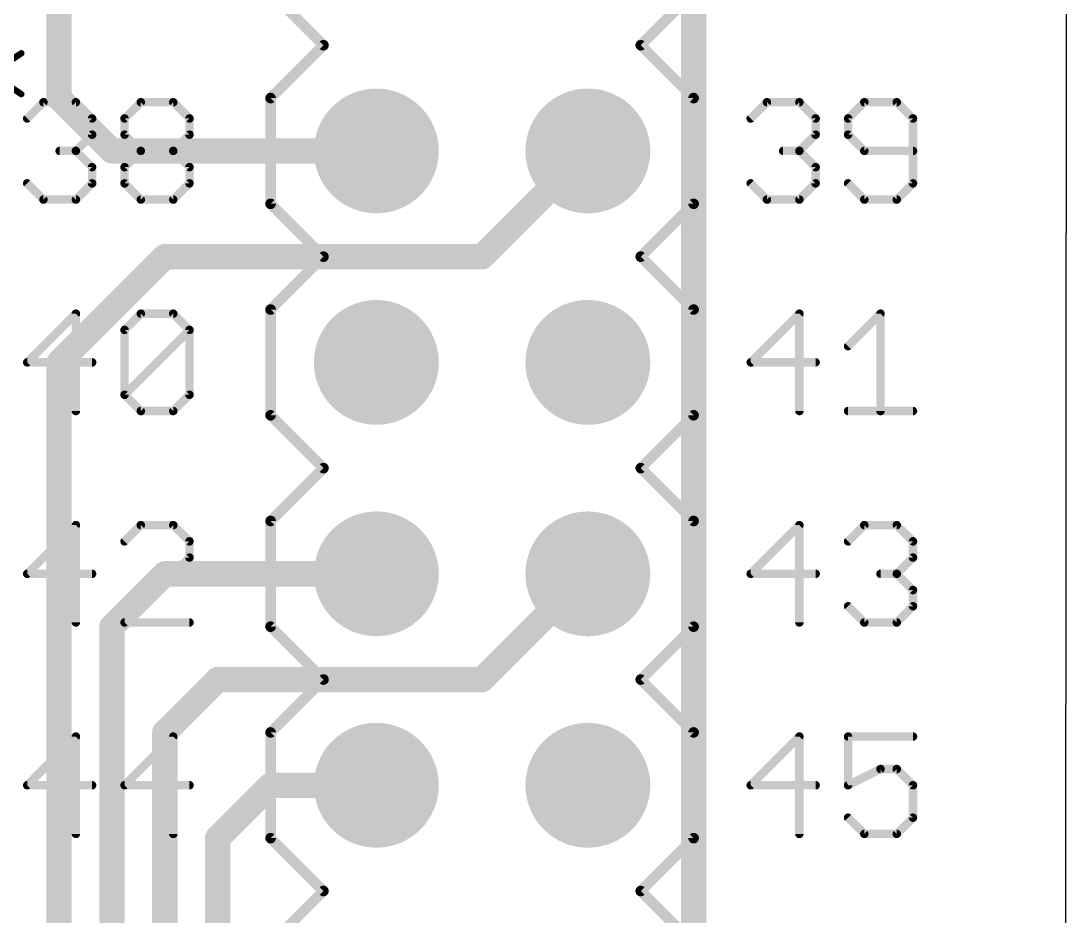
# Model space of a CAD drawing. Extents: x 6 to 93.4, y 7 to 66.
# Drawn here: x 80.82 to 93.4, y 28.91 to 39.66 of the extents above; entities that cross this region are included whole.
import ezdxf

# ---------------------------------------------------------------- set-up
doc = ezdxf.new("R2010")
doc.units = 0
for name, color, linetype in [('1', 22, 'CONTINUOUS'), ('112', 253, 'CONTINUOUS'), ('17', 82, 'CONTINUOUS'), ('20', 7, 'CONTINUOUS'), ('21', 7, 'CONTINUOUS')]:
    doc.layers.add(name, color=color, linetype=linetype)

# ---------------------------------------------------------------- blocks, each defined once
blk = doc.blocks.new('RECT')
blk.add_solid([(-0.5, -0.5), (0.5, -0.5), (-0.5, 0.5), (0.5, 0.5)])
blk = doc.blocks.new('ROUNDP')
at = {"const_width": 0.5}
blk.add_lwpolyline([(0, -0.25, 1), (0, 0.25, 1), (0, -0.25)], format="xyb", dxfattribs=at)

msp = doc.modelspace()

# ---------------------------------------------------------------- linework, layer by layer
at = {"layer": '1', "const_width": 0.3048}
for points in [[(88.9, 61.595), (88.9, 17.145)], [(81.28, 38.735), (81.28, 50.165)], [(81.915, 38.1), (81.28, 38.735)], [(85.09, 38.1), (81.915, 38.1)], [(87.63, 38.1), (86.36, 36.83)], [(82.55, 36.83), (81.28, 35.56)], [(86.36, 36.83), (82.55, 36.83)], [(81.28, 35.56), (81.28, 27.94)], [(82.55, 33.02), (81.915, 32.385)], [(85.09, 33.02), (82.55, 33.02)], [(87.63, 33.02), (86.36, 31.75)], [(81.915, 32.385), (81.915, 27.305)], [(83.185, 31.75), (82.55, 31.115)], [(86.36, 31.75), (83.185, 31.75)], [(82.55, 31.115), (82.55, 26.67)], [(83.82, 30.48), (83.185, 29.845)], [(85.09, 30.48), (83.82, 30.48)], [(83.185, 29.845), (83.185, 26.035)]]:
    msp.add_lwpolyline(points, dxfattribs=at)
at = {"layer": '1', "const_width": 0.1524}
for points in [[(81.3339, 38.7889, 1), (81.2261, 38.6811)], [(81.2038, 38.735, 1), (81.3562, 38.735)], [(81.915, 38.1762, 1), (81.915, 38.0238)], [(81.8611, 38.0461, 1), (81.9689, 38.1539)], [(85.09, 38.0238, 1), (85.09, 38.1762)], [(87.6839, 38.0461, 1), (87.5761, 38.1539)], [(82.55, 36.9062, 1), (82.55, 36.7538)], [(82.6039, 36.7761, 1), (82.4961, 36.8839)], [(86.36, 36.7538, 1), (86.36, 36.9062)], [(86.3061, 36.8839, 1), (86.4139, 36.7761)], [(81.3562, 35.56, 1), (81.2038, 35.56)], [(81.2261, 35.6139, 1), (81.3339, 35.5061)], [(82.55, 33.0962, 1), (82.55, 32.9438)], [(82.6039, 32.9661, 1), (82.4961, 33.0739)], [(85.09, 32.9438, 1), (85.09, 33.0962)], [(87.6839, 32.9661, 1), (87.5761, 33.0739)], [(81.9912, 32.385, 1), (81.8388, 32.385)], [(81.8611, 32.4389, 1), (81.9689, 32.3311)], [(83.185, 31.8262, 1), (83.185, 31.6738)], [(83.2389, 31.6961, 1), (83.1311, 31.8039)], [(86.3061, 31.8039, 1), (86.4139, 31.6961)], [(86.36, 31.6738, 1), (86.36, 31.8262)], [(82.6262, 31.115, 1), (82.4738, 31.115)], [(82.4961, 31.1689, 1), (82.6039, 31.0611)], [(83.82, 30.5562, 1), (83.82, 30.4038)], [(83.8739, 30.4261, 1), (83.7661, 30.5339)], [(85.09, 30.4038, 1), (85.09, 30.5562)], [(83.2612, 29.845, 1), (83.1088, 29.845)], [(83.1311, 29.8989, 1), (83.2389, 29.7911)]]:
    msp.add_lwpolyline(points, format="xyb", dxfattribs=at)
at = {"layer": '112', "const_width": 0.0762}
for points in [[(80.4579, 39.0278), (80.8265, 39.2736)], [(80.8265, 38.7821), (80.4579, 39.0278)]]:
    msp.add_lwpolyline(points, dxfattribs=at)
at = {"layer": '112', "const_width": 0.0381}
for points in [[(80.8371, 39.2577, 1), (80.8159, 39.2894)], [(80.8159, 38.7662, 1), (80.8371, 38.798)]]:
    msp.add_lwpolyline(points, format="xyb", dxfattribs=at)
at = {"layer": '20'}
msp.add_line((93.354, 7.041), (93.397, 65.851), dxfattribs=at)
at = {"layer": '21'}
for points, const_width in [([(83.82, 40.005), (84.455, 39.37)], 0.127), ([(88.265, 39.37), (88.9, 40.005)], 0.127), ([(84.455, 39.37), (83.82, 38.735)], 0.127), ([(88.9, 38.735), (88.265, 39.37)], 0.127), ([(80.897, 38.4903), (81.0919, 38.6852)], 0.1016), ([(81.0919, 38.6852), (81.4817, 38.6852)], 0.1016), ([(81.4817, 38.6852), (81.6766, 38.4903)], 0.1016), ([(82.0664, 38.4903), (82.2613, 38.6852)], 0.1016), ([(82.2613, 38.6852), (82.6511, 38.6852)], 0.1016), ([(82.6511, 38.6852), (82.846, 38.4903)], 0.1016), ([(83.82, 38.735), (83.82, 37.465)], 0.127), ([(88.9, 37.465), (88.9, 38.735)], 0.127), ([(89.5858, 38.4903), (89.7807, 38.6852)], 0.1016), ([(89.7807, 38.6852), (90.1705, 38.6852)], 0.1016), ([(90.1705, 38.6852), (90.3654, 38.4903)], 0.1016), ([(90.9501, 38.6852), (90.7552, 38.4903)], 0.1016), ([(91.3399, 38.6852), (90.9501, 38.6852)], 0.1016), ([(91.5348, 38.4903), (91.3399, 38.6852)], 0.1016), ([(81.6766, 38.4903), (81.6766, 38.2954)], 0.1016), ([(82.0664, 38.2954), (82.0664, 38.4903)], 0.1016), ([(82.846, 38.4903), (82.846, 38.2954)], 0.1016), ([(90.3654, 38.4903), (90.3654, 38.2954)], 0.1016), ([(90.7552, 38.4903), (90.7552, 38.2954)], 0.1016), ([(91.5348, 37.7107), (91.5348, 38.4903)], 0.1016), ([(81.6766, 38.2954), (81.4817, 38.1005)], 0.1016), ([(82.2613, 38.1005), (82.0664, 38.2954)], 0.1016), ([(82.846, 38.2954), (82.6511, 38.1005)], 0.1016), ([(90.3654, 38.2954), (90.1705, 38.1005)], 0.1016), ([(90.7552, 38.2954), (90.9501, 38.1005)], 0.1016), ([(81.4817, 38.1005), (81.2868, 38.1005)], 0.1016), ([(81.4817, 38.1005), (81.6766, 37.9056)], 0.1016), ([(82.0664, 37.9056), (82.2613, 38.1005)], 0.1016), ([(82.2613, 38.1005), (82.6511, 38.1005)], 0.1016), ([(82.6511, 38.1005), (82.846, 37.9056)], 0.1016), ([(90.1705, 38.1005), (89.9756, 38.1005)], 0.1016), ([(90.1705, 38.1005), (90.3654, 37.9056)], 0.1016), ([(90.9501, 38.1005), (91.5348, 38.1005)], 0.1016), ([(81.6766, 37.9056), (81.6766, 37.7107)], 0.1016), ([(82.0664, 37.7107), (82.0664, 37.9056)], 0.1016), ([(82.846, 37.9056), (82.846, 37.7107)], 0.1016), ([(90.3654, 37.9056), (90.3654, 37.7107)], 0.1016), ([(81.0919, 37.5158), (80.897, 37.7107)], 0.1016), ([(81.6766, 37.7107), (81.4817, 37.5158)], 0.1016), ([(82.2613, 37.5158), (82.0664, 37.7107)], 0.1016), ([(82.846, 37.7107), (82.6511, 37.5158)], 0.1016), ([(89.7807, 37.5158), (89.5858, 37.7107)], 0.1016), ([(90.3654, 37.7107), (90.1705, 37.5158)], 0.1016), ([(90.7552, 37.7107), (90.9501, 37.5158)], 0.1016), ([(91.3399, 37.5158), (91.5348, 37.7107)], 0.1016), ([(81.4817, 37.5158), (81.0919, 37.5158)], 0.1016), ([(82.6511, 37.5158), (82.2613, 37.5158)], 0.1016), ([(83.82, 37.465), (84.455, 36.83)], 0.127), ([(88.265, 36.83), (88.9, 37.465)], 0.127), ([(90.1705, 37.5158), (89.7807, 37.5158)], 0.1016), ([(90.9501, 37.5158), (91.3399, 37.5158)], 0.1016), ([(84.455, 36.83), (83.82, 36.195)], 0.127), ([(88.9, 36.195), (88.265, 36.83)], 0.127), ([(83.82, 36.195), (83.82, 34.925)], 0.127), ([(88.9, 34.925), (88.9, 36.195)], 0.127), ([(81.4817, 36.1452), (80.897, 35.5605)], 0.1016), ([(81.4817, 34.9758), (81.4817, 36.1452)], 0.1016), ([(82.0664, 35.9503), (82.2613, 36.1452)], 0.1016), ([(82.2613, 36.1452), (82.6511, 36.1452)], 0.1016), ([(82.6511, 36.1452), (82.846, 35.9503)], 0.1016), ([(90.1705, 36.1452), (89.5858, 35.5605)], 0.1016), ([(90.1705, 34.9758), (90.1705, 36.1452)], 0.1016), ([(90.7552, 35.7554), (91.145, 36.1452)], 0.1016), ([(91.145, 36.1452), (91.145, 34.9758)], 0.1016), ([(82.0664, 35.1707), (82.0664, 35.9503)], 0.1016), ([(82.0664, 35.1707), (82.846, 35.9503)], 0.1016), ([(82.846, 35.9503), (82.846, 35.1707)], 0.1016), ([(80.897, 35.5605), (81.6766, 35.5605)], 0.1016), ([(89.5858, 35.5605), (90.3654, 35.5605)], 0.1016), ([(82.2613, 34.9758), (82.0664, 35.1707)], 0.1016), ([(82.846, 35.1707), (82.6511, 34.9758)], 0.1016), ([(82.6511, 34.9758), (82.2613, 34.9758)], 0.1016), ([(83.82, 34.925), (84.455, 34.29)], 0.127), ([(88.265, 34.29), (88.9, 34.925)], 0.127), ([(90.7552, 34.9758), (91.5348, 34.9758)], 0.1016), ([(84.455, 34.29), (83.82, 33.655)], 0.127), ([(88.9, 33.655), (88.265, 34.29)], 0.127), ([(83.82, 33.655), (83.82, 32.385)], 0.127), ([(88.9, 32.385), (88.9, 33.655)], 0.127), ([(81.4817, 33.6052), (80.897, 33.0205)], 0.1016), ([(81.4817, 32.4358), (81.4817, 33.6052)], 0.1016), ([(82.2613, 33.6052), (82.0664, 33.4103)], 0.1016), ([(82.6511, 33.6052), (82.2613, 33.6052)], 0.1016), ([(82.846, 33.4103), (82.6511, 33.6052)], 0.1016), ([(90.1705, 33.6052), (89.5858, 33.0205)], 0.1016), ([(90.1705, 32.4358), (90.1705, 33.6052)], 0.1016), ([(90.7552, 33.4103), (90.9501, 33.6052)], 0.1016), ([(90.9501, 33.6052), (91.3399, 33.6052)], 0.1016), ([(91.3399, 33.6052), (91.5348, 33.4103)], 0.1016), ([(82.846, 33.2154), (82.846, 33.4103)], 0.1016), ([(91.5348, 33.4103), (91.5348, 33.2154)], 0.1016), ([(82.0664, 32.4358), (82.846, 33.2154)], 0.1016), ([(91.5348, 33.2154), (91.3399, 33.0205)], 0.1016), ([(80.897, 33.0205), (81.6766, 33.0205)], 0.1016), ([(89.5858, 33.0205), (90.3654, 33.0205)], 0.1016), ([(91.3399, 33.0205), (91.145, 33.0205)], 0.1016), ([(91.3399, 33.0205), (91.5348, 32.8256)], 0.1016), ([(91.5348, 32.8256), (91.5348, 32.6307)], 0.1016), ([(90.9501, 32.4358), (90.7552, 32.6307)], 0.1016), ([(91.5348, 32.6307), (91.3399, 32.4358)], 0.1016), ([(82.846, 32.4358), (82.0664, 32.4358)], 0.1016), ([(83.82, 32.385), (84.455, 31.75)], 0.127), ([(88.265, 31.75), (88.9, 32.385)], 0.127), ([(91.3399, 32.4358), (90.9501, 32.4358)], 0.1016), ([(83.82, 31.115), (84.455, 31.75)], 0.127), ([(88.9, 31.115), (88.265, 31.75)], 0.127), ([(81.4817, 31.0652), (80.897, 30.4805)], 0.1016), ([(81.4817, 29.8958), (81.4817, 31.0652)], 0.1016), ([(82.6511, 31.0652), (82.0664, 30.4805)], 0.1016), ([(82.6511, 29.8958), (82.6511, 31.0652)], 0.1016), ([(83.82, 29.845), (83.82, 31.115)], 0.127), ([(88.9, 31.115), (88.9, 29.845)], 0.127), ([(90.1705, 31.0652), (89.5858, 30.4805)], 0.1016), ([(90.1705, 29.8958), (90.1705, 31.0652)], 0.1016), ([(91.5348, 31.0652), (90.7552, 31.0652)], 0.1016), ([(90.7552, 31.0652), (90.7552, 30.4805)], 0.1016), ([(90.7552, 30.4805), (91.145, 30.6754)], 0.1016), ([(91.145, 30.6754), (91.3399, 30.6754)], 0.1016), ([(91.3399, 30.6754), (91.5348, 30.4805)], 0.1016), ([(80.897, 30.4805), (81.6766, 30.4805)], 0.1016), ([(82.0664, 30.4805), (82.846, 30.4805)], 0.1016), ([(89.5858, 30.4805), (90.3654, 30.4805)], 0.1016), ([(91.5348, 30.4805), (91.5348, 30.0907)], 0.1016), ([(90.9501, 29.8958), (90.7552, 30.0907)], 0.1016), ([(91.5348, 30.0907), (91.3399, 29.8958)], 0.1016), ([(91.3399, 29.8958), (90.9501, 29.8958)], 0.1016), ([(84.455, 29.21), (83.82, 29.845)], 0.127), ([(88.9, 29.845), (88.265, 29.21)], 0.127), ([(83.82, 28.575), (84.455, 29.21)], 0.127), ([(88.9, 28.575), (88.265, 29.21)], 0.127)]:
    msp.add_lwpolyline(points, dxfattribs=dict(at, const_width=const_width))
for points, const_width in [([(84.4775, 39.3475, 1), (84.4325, 39.3925)], 0.0635), ([(84.4325, 39.3475, 1), (84.4775, 39.3925)], 0.0635), ([(88.2875, 39.3925, 1), (88.2425, 39.3475)], 0.0635), ([(88.2425, 39.3925, 1), (88.2875, 39.3475)], 0.0635), ([(81.0919, 38.7106, 1), (81.0919, 38.6598)], 0.0508), ([(81.1099, 38.6672, 1), (81.0739, 38.7032)], 0.0508), ([(81.4997, 38.7032, 1), (81.4637, 38.6672)], 0.0508), ([(81.4817, 38.6598, 1), (81.4817, 38.7106)], 0.0508), ([(82.2613, 38.7106, 1), (82.2613, 38.6598)], 0.0508), ([(82.2793, 38.6672, 1), (82.2433, 38.7032)], 0.0508), ([(82.6691, 38.7032, 1), (82.6331, 38.6672)], 0.0508), ([(82.6511, 38.6598, 1), (82.6511, 38.7106)], 0.0508), ([(83.7975, 38.7575, 1), (83.8425, 38.7125)], 0.0635), ([(83.8518, 38.735, 1), (83.7883, 38.735)], 0.0635), ([(88.9318, 38.735, 1), (88.8683, 38.735)], 0.0635), ([(88.8775, 38.7125, 1), (88.9225, 38.7575)], 0.0635), ([(89.7807, 38.7106, 1), (89.7807, 38.6598)], 0.0508), ([(89.7987, 38.6672, 1), (89.7627, 38.7032)], 0.0508), ([(90.1885, 38.7032, 1), (90.1525, 38.6672)], 0.0508), ([(90.1705, 38.6598, 1), (90.1705, 38.7106)], 0.0508), ([(90.9501, 38.7106, 1), (90.9501, 38.6598)], 0.0508), ([(90.9681, 38.6672, 1), (90.9321, 38.7032)], 0.0508), ([(91.3579, 38.7032, 1), (91.3219, 38.6672)], 0.0508), ([(91.3399, 38.6598, 1), (91.3399, 38.7106)], 0.0508), ([(80.879, 38.5083, 1), (80.915, 38.4723)], 0.0508), ([(81.702, 38.4903, 1), (81.6512, 38.4903)], 0.0508), ([(81.6586, 38.4723, 1), (81.6946, 38.5083)], 0.0508), ([(82.0484, 38.5083, 1), (82.0844, 38.4723)], 0.0508), ([(82.0918, 38.4903, 1), (82.041, 38.4903)], 0.0508), ([(82.8714, 38.4903, 1), (82.8206, 38.4903)], 0.0508), ([(82.828, 38.4723, 1), (82.864, 38.5083)], 0.0508), ([(89.5678, 38.5083, 1), (89.6038, 38.4723)], 0.0508), ([(90.3908, 38.4903, 1), (90.34, 38.4903)], 0.0508), ([(90.3474, 38.4723, 1), (90.3834, 38.5083)], 0.0508), ([(90.7372, 38.5083, 1), (90.7732, 38.4723)], 0.0508), ([(90.7806, 38.4903, 1), (90.7298, 38.4903)], 0.0508), ([(91.5602, 38.4903, 1), (91.5094, 38.4903)], 0.0508), ([(91.5168, 38.4723, 1), (91.5528, 38.5083)], 0.0508), ([(81.6512, 38.2954, 1), (81.702, 38.2954)], 0.0508), ([(81.6946, 38.2774, 1), (81.6586, 38.3134)], 0.0508), ([(82.0844, 38.3134, 1), (82.0484, 38.2774)], 0.0508), ([(82.041, 38.2954, 1), (82.0918, 38.2954)], 0.0508), ([(82.8206, 38.2954, 1), (82.8714, 38.2954)], 0.0508), ([(82.864, 38.2774, 1), (82.828, 38.3134)], 0.0508), ([(90.34, 38.2954, 1), (90.3908, 38.2954)], 0.0508), ([(90.3834, 38.2774, 1), (90.3474, 38.3134)], 0.0508), ([(90.7732, 38.3134, 1), (90.7372, 38.2774)], 0.0508), ([(90.7298, 38.2954, 1), (90.7806, 38.2954)], 0.0508), ([(81.2868, 38.1259, 1), (81.2868, 38.0751)], 0.0508), ([(81.4997, 38.1185, 1), (81.4637, 38.0825)], 0.0508), ([(81.4637, 38.1185, 1), (81.4997, 38.0825)], 0.0508), ([(81.4817, 38.0751, 1), (81.4817, 38.1259)], 0.0508), ([(82.2613, 38.1259, 1), (82.2613, 38.0751)], 0.0508), ([(82.2793, 38.0825, 1), (82.2433, 38.1185)], 0.0508), ([(82.2433, 38.0825, 1), (82.2793, 38.1185)], 0.0508), ([(82.6691, 38.1185, 1), (82.6331, 38.0825)], 0.0508), ([(82.6331, 38.1185, 1), (82.6691, 38.0825)], 0.0508), ([(82.6511, 38.0751, 1), (82.6511, 38.1259)], 0.0508), ([(89.9756, 38.1259, 1), (89.9756, 38.0751)], 0.0508), ([(90.1885, 38.1185, 1), (90.1525, 38.0825)], 0.0508), ([(90.1525, 38.1185, 1), (90.1885, 38.0825)], 0.0508), ([(90.1705, 38.0751, 1), (90.1705, 38.1259)], 0.0508), ([(90.9501, 38.1259, 1), (90.9501, 38.0751)], 0.0508), ([(90.9321, 38.0825, 1), (90.9681, 38.1185)], 0.0508), ([(91.5348, 38.0751, 1), (91.5348, 38.1259)], 0.0508), ([(81.702, 37.9056, 1), (81.6512, 37.9056)], 0.0508), ([(81.6586, 37.8876, 1), (81.6946, 37.9236)], 0.0508), ([(82.0484, 37.9236, 1), (82.0844, 37.8876)], 0.0508), ([(82.0918, 37.9056, 1), (82.041, 37.9056)], 0.0508), ([(82.8714, 37.9056, 1), (82.8206, 37.9056)], 0.0508), ([(82.828, 37.8876, 1), (82.864, 37.9236)], 0.0508), ([(90.3908, 37.9056, 1), (90.34, 37.9056)], 0.0508), ([(90.3474, 37.8876, 1), (90.3834, 37.9236)], 0.0508), ([(80.915, 37.7287, 1), (80.879, 37.6927)], 0.0508), ([(81.6512, 37.7107, 1), (81.702, 37.7107)], 0.0508), ([(81.6946, 37.6927, 1), (81.6586, 37.7287)], 0.0508), ([(82.0844, 37.7287, 1), (82.0484, 37.6927)], 0.0508), ([(82.041, 37.7107, 1), (82.0918, 37.7107)], 0.0508), ([(82.8206, 37.7107, 1), (82.8714, 37.7107)], 0.0508), ([(82.864, 37.6927, 1), (82.828, 37.7287)], 0.0508), ([(89.6038, 37.7287, 1), (89.5678, 37.6927)], 0.0508), ([(90.34, 37.7107, 1), (90.3908, 37.7107)], 0.0508), ([(90.3834, 37.6927, 1), (90.3474, 37.7287)], 0.0508), ([(90.7732, 37.7287, 1), (90.7372, 37.6927)], 0.0508), ([(91.5094, 37.7107, 1), (91.5602, 37.7107)], 0.0508), ([(91.5528, 37.6927, 1), (91.5168, 37.7287)], 0.0508), ([(81.0919, 37.5412, 1), (81.0919, 37.4904)], 0.0508), ([(81.0739, 37.4978, 1), (81.1099, 37.5338)], 0.0508), ([(81.4637, 37.5338, 1), (81.4997, 37.4978)], 0.0508), ([(81.4817, 37.4904, 1), (81.4817, 37.5412)], 0.0508), ([(82.2613, 37.5412, 1), (82.2613, 37.4904)], 0.0508), ([(82.2433, 37.4978, 1), (82.2793, 37.5338)], 0.0508), ([(82.6331, 37.5338, 1), (82.6691, 37.4978)], 0.0508), ([(82.6511, 37.4904, 1), (82.6511, 37.5412)], 0.0508), ([(83.8425, 37.4875, 1), (83.7975, 37.4425)], 0.0635), ([(83.7883, 37.465, 1), (83.8518, 37.465)], 0.0635), ([(88.8683, 37.465, 1), (88.9318, 37.465)], 0.0635), ([(88.9225, 37.4425, 1), (88.8775, 37.4875)], 0.0635), ([(89.7807, 37.5412, 1), (89.7807, 37.4904)], 0.0508), ([(89.7627, 37.4978, 1), (89.7987, 37.5338)], 0.0508), ([(90.1525, 37.5338, 1), (90.1885, 37.4978)], 0.0508), ([(90.1705, 37.4904, 1), (90.1705, 37.5412)], 0.0508), ([(90.9501, 37.5412, 1), (90.9501, 37.4904)], 0.0508), ([(90.9321, 37.4978, 1), (90.9681, 37.5338)], 0.0508), ([(91.3219, 37.5338, 1), (91.3579, 37.4978)], 0.0508), ([(91.3399, 37.4904, 1), (91.3399, 37.5412)], 0.0508), ([(84.4775, 36.8075, 1), (84.4325, 36.8525)], 0.0635), ([(84.4325, 36.8075, 1), (84.4775, 36.8525)], 0.0635), ([(88.2875, 36.8525, 1), (88.2425, 36.8075)], 0.0635), ([(88.2425, 36.8525, 1), (88.2875, 36.8075)], 0.0635), ([(83.7975, 36.2175, 1), (83.8425, 36.1725)], 0.0635), ([(83.8518, 36.195, 1), (83.7883, 36.195)], 0.0635), ([(88.9318, 36.195, 1), (88.8683, 36.195)], 0.0635), ([(88.8775, 36.1725, 1), (88.9225, 36.2175)], 0.0635), ([(81.5071, 36.1452, 1), (81.4563, 36.1452)], 0.0508), ([(81.4997, 36.1272, 1), (81.4637, 36.1632)], 0.0508), ([(82.2613, 36.1706, 1), (82.2613, 36.1198)], 0.0508), ([(82.2793, 36.1272, 1), (82.2433, 36.1632)], 0.0508), ([(82.6691, 36.1632, 1), (82.6331, 36.1272)], 0.0508), ([(82.6511, 36.1198, 1), (82.6511, 36.1706)], 0.0508), ([(90.1959, 36.1452, 1), (90.1451, 36.1452)], 0.0508), ([(90.1885, 36.1272, 1), (90.1525, 36.1632)], 0.0508), ([(91.1704, 36.1452, 1), (91.1196, 36.1452)], 0.0508), ([(91.163, 36.1272, 1), (91.127, 36.1632)], 0.0508), ([(82.0484, 35.9683, 1), (82.0844, 35.9323)], 0.0508), ([(82.0918, 35.9503, 1), (82.041, 35.9503)], 0.0508), ([(82.8714, 35.9503, 1), (82.8206, 35.9503)], 0.0508), ([(82.864, 35.9323, 1), (82.828, 35.9683)], 0.0508), ([(82.828, 35.9323, 1), (82.864, 35.9683)], 0.0508), ([(90.7372, 35.7734, 1), (90.7732, 35.7374)], 0.0508), ([(80.879, 35.5785, 1), (80.915, 35.5425)], 0.0508), ([(80.897, 35.5859, 1), (80.897, 35.5351)], 0.0508), ([(81.6766, 35.5351, 1), (81.6766, 35.5859)], 0.0508), ([(89.5678, 35.5785, 1), (89.6038, 35.5425)], 0.0508), ([(89.5858, 35.5859, 1), (89.5858, 35.5351)], 0.0508), ([(90.3654, 35.5351, 1), (90.3654, 35.5859)], 0.0508), ([(82.0844, 35.1887, 1), (82.0484, 35.1527)], 0.0508), ([(82.0484, 35.1887, 1), (82.0844, 35.1527)], 0.0508), ([(82.864, 35.1527, 1), (82.828, 35.1887)], 0.0508), ([(82.041, 35.1707, 1), (82.0918, 35.1707)], 0.0508), ([(82.8206, 35.1707, 1), (82.8714, 35.1707)], 0.0508), ([(81.4563, 34.9758, 1), (81.5071, 34.9758)], 0.0508), ([(82.2613, 35.0012, 1), (82.2613, 34.9504)], 0.0508), ([(82.2433, 34.9578, 1), (82.2793, 34.9938)], 0.0508), ([(82.6331, 34.9938, 1), (82.6691, 34.9578)], 0.0508), ([(82.6511, 34.9504, 1), (82.6511, 35.0012)], 0.0508), ([(83.8425, 34.9475, 1), (83.7975, 34.9025)], 0.0635), ([(88.9225, 34.9025, 1), (88.8775, 34.9475)], 0.0635), ([(90.1451, 34.9758, 1), (90.1959, 34.9758)], 0.0508), ([(90.7552, 35.0012, 1), (90.7552, 34.9504)], 0.0508), ([(91.1196, 34.9758, 1), (91.1704, 34.9758)], 0.0508), ([(91.5348, 34.9504, 1), (91.5348, 35.0012)], 0.0508), ([(83.7883, 34.925, 1), (83.8518, 34.925)], 0.0635), ([(88.8683, 34.925, 1), (88.9318, 34.925)], 0.0635), ([(84.4775, 34.2675, 1), (84.4325, 34.3125)], 0.0635), ([(84.4325, 34.2675, 1), (84.4775, 34.3125)], 0.0635), ([(88.2875, 34.3125, 1), (88.2425, 34.2675)], 0.0635), ([(88.2425, 34.3125, 1), (88.2875, 34.2675)], 0.0635), ([(83.7975, 33.6775, 1), (83.8425, 33.6325)], 0.0635), ([(83.8518, 33.655, 1), (83.7883, 33.655)], 0.0635), ([(88.9318, 33.655, 1), (88.8683, 33.655)], 0.0635), ([(88.8775, 33.6325, 1), (88.9225, 33.6775)], 0.0635), ([(81.5071, 33.6052, 1), (81.4563, 33.6052)], 0.0508), ([(81.4997, 33.5872, 1), (81.4637, 33.6232)], 0.0508), ([(82.2613, 33.6306, 1), (82.2613, 33.5798)], 0.0508), ([(82.2793, 33.5872, 1), (82.2433, 33.6232)], 0.0508), ([(82.6691, 33.6232, 1), (82.6331, 33.5872)], 0.0508), ([(82.6511, 33.5798, 1), (82.6511, 33.6306)], 0.0508), ([(90.1959, 33.6052, 1), (90.1451, 33.6052)], 0.0508), ([(90.1885, 33.5872, 1), (90.1525, 33.6232)], 0.0508), ([(90.9501, 33.6306, 1), (90.9501, 33.5798)], 0.0508), ([(90.9681, 33.5872, 1), (90.9321, 33.6232)], 0.0508), ([(91.3579, 33.6232, 1), (91.3219, 33.5872)], 0.0508), ([(91.3399, 33.5798, 1), (91.3399, 33.6306)], 0.0508), ([(82.0484, 33.4283, 1), (82.0844, 33.3923)], 0.0508), ([(82.8714, 33.4103, 1), (82.8206, 33.4103)], 0.0508), ([(82.828, 33.3923, 1), (82.864, 33.4283)], 0.0508), ([(90.7372, 33.4283, 1), (90.7732, 33.3923)], 0.0508), ([(91.5602, 33.4103, 1), (91.5094, 33.4103)], 0.0508), ([(91.5168, 33.3923, 1), (91.5528, 33.4283)], 0.0508), ([(82.8206, 33.2154, 1), (82.8714, 33.2154)], 0.0508), ([(82.864, 33.1974, 1), (82.828, 33.2334)], 0.0508), ([(91.5094, 33.2154, 1), (91.5602, 33.2154)], 0.0508), ([(91.5528, 33.1974, 1), (91.5168, 33.2334)], 0.0508), ([(80.879, 33.0385, 1), (80.915, 33.0025)], 0.0508), ([(80.897, 33.0459, 1), (80.897, 32.9951)], 0.0508), ([(81.6766, 32.9951, 1), (81.6766, 33.0459)], 0.0508), ([(89.5678, 33.0385, 1), (89.6038, 33.0025)], 0.0508), ([(89.5858, 33.0459, 1), (89.5858, 32.9951)], 0.0508), ([(90.3654, 32.9951, 1), (90.3654, 33.0459)], 0.0508), ([(91.145, 33.0459, 1), (91.145, 32.9951)], 0.0508), ([(91.3579, 33.0385, 1), (91.3219, 33.0025)], 0.0508), ([(91.3219, 33.0385, 1), (91.3579, 33.0025)], 0.0508), ([(91.3399, 32.9951, 1), (91.3399, 33.0459)], 0.0508), ([(91.5602, 32.8256, 1), (91.5094, 32.8256)], 0.0508), ([(91.5168, 32.8076, 1), (91.5528, 32.8436)], 0.0508), ([(90.7732, 32.6487, 1), (90.7372, 32.6127)], 0.0508), ([(91.5094, 32.6307, 1), (91.5602, 32.6307)], 0.0508), ([(91.5528, 32.6127, 1), (91.5168, 32.6487)], 0.0508), ([(81.4563, 32.4358, 1), (81.5071, 32.4358)], 0.0508), ([(82.0484, 32.4538, 1), (82.0844, 32.4178)], 0.0508), ([(82.0664, 32.4612, 1), (82.0664, 32.4104)], 0.0508), ([(82.846, 32.4104, 1), (82.846, 32.4612)], 0.0508), ([(83.8425, 32.4075, 1), (83.7975, 32.3625)], 0.0635), ([(88.9225, 32.3625, 1), (88.8775, 32.4075)], 0.0635), ([(90.1451, 32.4358, 1), (90.1959, 32.4358)], 0.0508), ([(90.9501, 32.4612, 1), (90.9501, 32.4104)], 0.0508), ([(90.9321, 32.4178, 1), (90.9681, 32.4538)], 0.0508), ([(91.3219, 32.4538, 1), (91.3579, 32.4178)], 0.0508), ([(91.3399, 32.4104, 1), (91.3399, 32.4612)], 0.0508), ([(83.7883, 32.385, 1), (83.8518, 32.385)], 0.0635), ([(88.8683, 32.385, 1), (88.9318, 32.385)], 0.0635), ([(84.4775, 31.7275, 1), (84.4325, 31.7725)], 0.0635), ([(84.4325, 31.7275, 1), (84.4775, 31.7725)], 0.0635), ([(88.2875, 31.7725, 1), (88.2425, 31.7275)], 0.0635), ([(88.2425, 31.7725, 1), (88.2875, 31.7275)], 0.0635), ([(81.5071, 31.0652, 1), (81.4563, 31.0652)], 0.0508), ([(81.4997, 31.0472, 1), (81.4637, 31.0832)], 0.0508), ([(82.6765, 31.0652, 1), (82.6257, 31.0652)], 0.0508), ([(82.6691, 31.0472, 1), (82.6331, 31.0832)], 0.0508), ([(83.7975, 31.1375, 1), (83.8425, 31.0925)], 0.0635), ([(83.8518, 31.115, 1), (83.7883, 31.115)], 0.0635), ([(88.9318, 31.115, 1), (88.8683, 31.115)], 0.0635), ([(88.8775, 31.0925, 1), (88.9225, 31.1375)], 0.0635), ([(90.1959, 31.0652, 1), (90.1451, 31.0652)], 0.0508), ([(90.1885, 31.0472, 1), (90.1525, 31.0832)], 0.0508), ([(90.7552, 31.0906, 1), (90.7552, 31.0398)], 0.0508), ([(90.7806, 31.0652, 1), (90.7298, 31.0652)], 0.0508), ([(91.5348, 31.0398, 1), (91.5348, 31.0906)], 0.0508), ([(91.145, 30.7008, 1), (91.145, 30.65)], 0.0508), ([(91.1564, 30.6527, 1), (91.1336, 30.6981)], 0.0508), ([(91.3579, 30.6934, 1), (91.3219, 30.6574)], 0.0508), ([(91.3399, 30.65, 1), (91.3399, 30.7008)], 0.0508), ([(80.879, 30.4985, 1), (80.915, 30.4625)], 0.0508), ([(80.897, 30.5059, 1), (80.897, 30.4551)], 0.0508), ([(81.6766, 30.4551, 1), (81.6766, 30.5059)], 0.0508), ([(82.0484, 30.4985, 1), (82.0844, 30.4625)], 0.0508), ([(82.0664, 30.5059, 1), (82.0664, 30.4551)], 0.0508), ([(82.846, 30.4551, 1), (82.846, 30.5059)], 0.0508), ([(89.5678, 30.4985, 1), (89.6038, 30.4625)], 0.0508), ([(89.5858, 30.5059, 1), (89.5858, 30.4551)], 0.0508), ([(90.3654, 30.4551, 1), (90.3654, 30.5059)], 0.0508), ([(90.7438, 30.5032, 1), (90.7666, 30.4578)], 0.0508), ([(90.7298, 30.4805, 1), (90.7806, 30.4805)], 0.0508), ([(91.5602, 30.4805, 1), (91.5094, 30.4805)], 0.0508), ([(91.5168, 30.4625, 1), (91.5528, 30.4985)], 0.0508), ([(90.7732, 30.1087, 1), (90.7372, 30.0727)], 0.0508), ([(91.5094, 30.0907, 1), (91.5602, 30.0907)], 0.0508), ([(91.5528, 30.0727, 1), (91.5168, 30.1087)], 0.0508), ([(90.9501, 29.9212, 1), (90.9501, 29.8704)], 0.0508), ([(90.9321, 29.8778, 1), (90.9681, 29.9138)], 0.0508), ([(91.3219, 29.9138, 1), (91.3579, 29.8778)], 0.0508), ([(91.3399, 29.8704, 1), (91.3399, 29.9212)], 0.0508), ([(81.4563, 29.8958, 1), (81.5071, 29.8958)], 0.0508), ([(82.6257, 29.8958, 1), (82.6765, 29.8958)], 0.0508), ([(83.8425, 29.8675, 1), (83.7975, 29.8225)], 0.0635), ([(83.7883, 29.845, 1), (83.8518, 29.845)], 0.0635), ([(88.8683, 29.845, 1), (88.9318, 29.845)], 0.0635), ([(88.9225, 29.8225, 1), (88.8775, 29.8675)], 0.0635), ([(90.1451, 29.8958, 1), (90.1959, 29.8958)], 0.0508), ([(84.4775, 29.1875, 1), (84.4325, 29.2325)], 0.0635), ([(84.4325, 29.1875, 1), (84.4775, 29.2325)], 0.0635), ([(88.2875, 29.2325, 1), (88.2425, 29.1875)], 0.0635), ([(88.2425, 29.2325, 1), (88.2875, 29.1875)], 0.0635)]:
    msp.add_lwpolyline(points, format="xyb", dxfattribs=dict(at, const_width=const_width))

# ---------------------------------------------------------------- block references
at = {"layer": '17', "xscale": 1.5, "yscale": 1.5}
for p in [(85.09, 38.1), (85.09, 38.1), (87.63, 38.1), (87.63, 38.1), (85.09, 35.56), (85.09, 35.56), (87.63, 35.56), (87.63, 35.56), (85.09, 33.02), (85.09, 33.02), (87.63, 33.02), (87.63, 33.02), (85.09, 30.48), (85.09, 30.48), (87.63, 30.48), (87.63, 30.48)]:
    msp.add_blockref('ROUNDP', p, dxfattribs=at)
at = {"layer": '21', "xscale": 0.508, "yscale": 0.508}
for p in [(85.09, 38.1), (87.63, 38.1), (85.09, 35.56), (87.63, 35.56), (85.09, 33.02), (87.63, 33.02), (85.09, 30.48), (87.63, 30.48)]:
    msp.add_blockref('RECT', p, dxfattribs=at)

doc.saveas('drawing.dxf')
